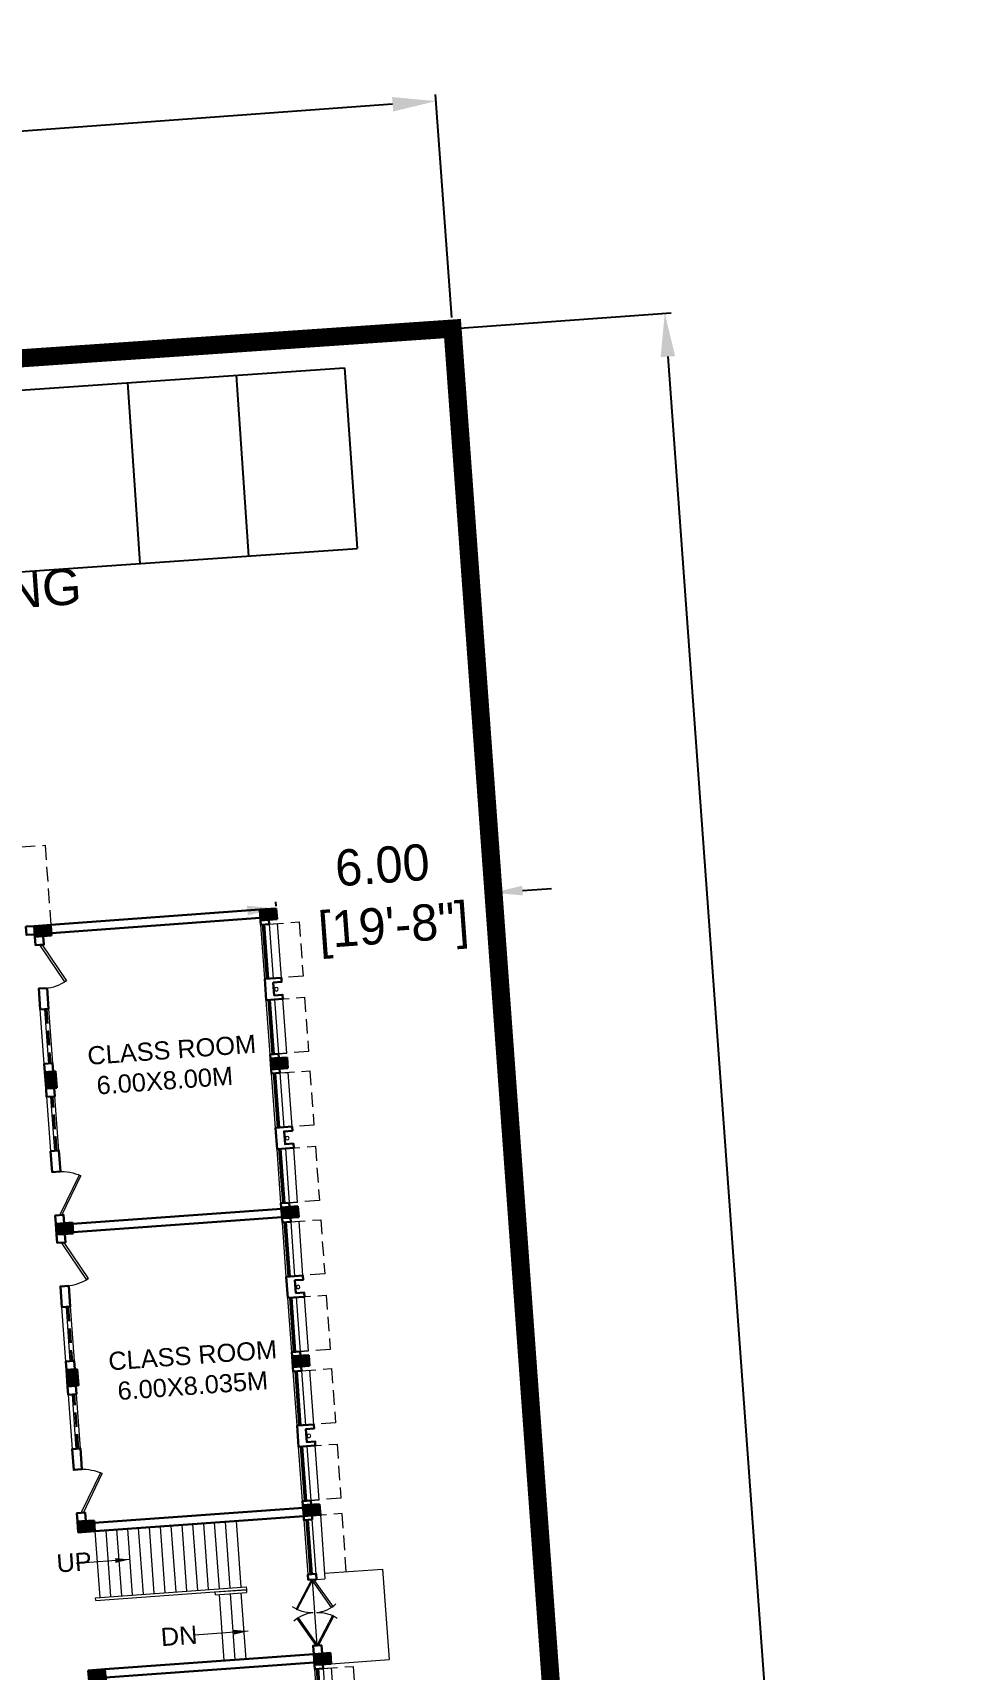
# Model space of a CAD drawing. Extents: x 1465 to 2206, y 779 to 1116.
# Drawn here: x 1642.71 to 1668.38, y 936.85 to 981.96 of the extents above; entities that cross this region are included whole.
import ezdxf

# ---------------------------------------------------------------- set-up
doc = ezdxf.new("R2010")
doc.units = 0
doc.header["$LTSCALE"] = 40
doc.header["$MEASUREMENT"] = 0
doc.header["$PDMODE"] = 32
doc.header["$PDSIZE"] = 0.02
doc.linetypes.add('DASHED', pattern=[0.75, 0.5, -0.25])
doc.layers.get('0').update_dxf_attribs({"linetype": 'CONTINUOUS'})
doc.layers.get('Defpoints').update_dxf_attribs({"linetype": 'CONTINUOUS'})
for name, color, linetype in [('BL', 1, 'CONTINUOUS'), ('Dim', 251, 'CONTINUOUS'), ('Hatch', 251, 'CONTINUOUS'), ('Text', 7, 'CONTINUOUS'), ('title', 244, 'CONTINUOUS')]:
    doc.layers.add(name, color=color, linetype=linetype)
for name, color, linetype, lineweight in [('CLL LEV.', 252, 'CONTINUOUS', 18), ('COLUMN', 251, 'CONTINUOUS', 30), ('Door', 54, 'CONTINUOUS', 15), ('FIXTURE', 13, 'CONTINUOUS', 9), ('PROJECTION', 32, 'DASHED', 13), ('Railing', 22, 'CONTINUOUS', 13), ('Stair', 1, 'CONTINUOUS', 15), ('VENTILATOR', 6, 'DASHED', 13), ('Wall', 7, 'CONTINUOUS', 30), ('Window', 150, 'CONTINUOUS', 13), ('Window-Wall', 7, 'CONTINUOUS', 13)]:
    doc.layers.add(name, color=color, linetype=linetype, lineweight=lineweight)
doc.styles.add('L120', font='simplex.shx', dxfattribs={"height": 3})
doc.styles.get("Standard").update_dxf_attribs({"font": 'txt.shx', "height": 0.03937})
doc.styles.add('Tabrej', font='GOTHIC.TTF')
doc.styles.add('Tabrej.', font='GOTHIC.TTF', dxfattribs={"height": 1})
doc.dimstyles.get("Standard").update_dxf_attribs({"dimtxt": 0.18, "dimasz": 0.18, "dimexe": 0.18, "dimexo": 0.0625, "dimgap": 0.09, "dimtad": 0, "dimtih": 1, "dimtoh": 1, "dimdec": 4, "dimzin": 0, "dimdsep": 46, "dimtxsty": 'Standard', "dimcen": 0.09, "dimadec": 0, "dimazin": 0, "dimtfac": 1, "dimtdec": 4, "dimtofl": 0, "dimtmove": 0, "dimatfit": 3, "dimfxl": 0, "dimtolj": 1, "dimtzin": 0, "dimarcsym": 0})
doc.dimstyles.new('Tabrej', dxfattribs={"dimtxt": 1.8, "dimasz": 1.2, "dimexe": 0.18, "dimexo": 0.0625, "dimgap": 0.09, "dimtad": 0, "dimzin": 0, "dimdsep": 46, "dimtxsty": 'Tabrej', "dimcen": 0.09, "dimclrd": 256, "dimclre": 256, "dimclrt": 7, "dimadec": 0, "dimazin": 0, "dimtfac": 1, "dimtofl": 0, "dimtmove": 0, "dimatfit": 3, "dimfxl": 0, "dimtolj": 1, "dimtzin": 0, "dimlwd": -1, "dimlwe": -1, "dimarcsym": 0})

# ---------------------------------------------------------------- blocks, each defined once
blk = doc.blocks.new('*D27')
at = {"layer": 'Defpoints', "color": 0, "transparency": 16777216}
for p in [(1654.277, 973.808), (1662.352, 862.536), (1668.2, 862.961)]:
    blk.add_point(p, dxfattribs=at)
at = {"layer": 'Dim', "transparency": 16777216}
for p, q in [((1654.339, 973.813), (1660.304, 974.245)), ((1660.212, 973.036), (1663.647, 925.689)), ((1668.113, 864.158), (1664.677, 911.504)), ((1662.414, 862.541), (1668.379, 862.974))]:
    blk.add_line(p, q, dxfattribs=at)
for points in [[(1660.411, 973.05), (1660.012, 973.021), (1660.125, 974.232)], [(1668.312, 864.172), (1667.913, 864.143), (1668.2, 862.961)]]:
    blk.add_solid(points, dxfattribs=at)
at = {"layer": 'Dim', "color": 7, "transparency": 16777216, "insert": (1664.162, 918.597), "char_height": 1.8, "attachment_point": 5, "rotation": 274.1506, "style": 'Tabrej'}
blk.add_mtext("\\A1;111.56 [366']", dxfattribs=at)
blk = doc.blocks.new('*D34')
at = {"layer": 'Defpoints', "color": 0, "transparency": 16777216}
for p in [(1653.822, 980.078), (1654.259, 974.051), (1587.888, 969.235)]:
    blk.add_point(p, dxfattribs=at)
at = {"layer": 'Dim', "transparency": 16777216}
for p, q in [((1652.625, 979.992), (1628.623, 978.25)), ((1654.255, 974.114), (1653.809, 980.258)), ((1588.647, 975.349), (1612.649, 977.091)), ((1587.883, 969.297), (1587.437, 975.441))]:
    blk.add_line(p, q, dxfattribs=at)
for points in [[(1652.611, 980.191), (1652.64, 979.792), (1653.822, 980.078)], [(1588.633, 975.548), (1588.662, 975.149), (1587.45, 975.262)]]:
    blk.add_solid(points, dxfattribs=at)
at = {"layer": 'Dim', "color": 7, "transparency": 16777216, "insert": (1620.636, 977.67), "char_height": 1.8, "attachment_point": 5, "rotation": 4.1506, "style": 'Tabrej'}
blk.add_mtext('\\A1;66.55 [218\'-4"]', dxfattribs=at)
blk = doc.blocks.new('COLUMN 546')
at = {"layer": 'Hatch'}
h = blk.add_hatch(color=0, dxfattribs=at)
h.dxf.hatch_style = 1
h.paths.add_polyline_path([(0, 0), (0.3, 0), (0.3, 0.46), (0, 0.46)])
at = {"layer": 'COLUMN'}
for p, q in [((0.3, 0.46), (0, 0.46)), ((0, 0.46), (0, 0)), ((0.3, 0), (0.3, 0.46)), ((0, 0), (0.3, 0))]:
    blk.add_line(p, q, dxfattribs=at)
blk = doc.blocks.new('Door - Left Hung 36 in.')
blk.add_lwpolyline([(0.8, -1.3), (0, 0), (31.2, 18), (31.9, 16.7)], close=True)
blk.add_arc((0, 0), 36, 0, 37.3101)
blk = doc.blocks.new('VENT 2')
at = {"layer": 'VENTILATOR', "ltscale": 0.02}
for p, q in [((0, 0.182), (1.5, 0.182)), ((0, 0.152), (1.5, 0.152))]:
    blk.add_line(p, q, dxfattribs=at)
at = {"layer": 'Window-Wall'}
for p, q in [((0, 0.23), (1.5, 0.23)), ((0, 0), (0, 0.23)), ((0, 0.115), (1.5, 0.115)), ((1.5, 0), (0, 0)), ((1.5, 0.23), (1.5, 0))]:
    blk.add_line(p, q, dxfattribs=at)
blk = doc.blocks.new('*U14')
for p, q in [((0, 0), (0, -6)), ((40, 0), (40, -6))]:
    blk.add_line(p, q)
blk.add_lwpolyline([(0, 0), (34.6, 20), (35.5, 18.5), (0.9, -1.5)], close=True)
blk.add_arc((0, 0), 40, 0, 30)
blk = doc.blocks.new('DOOR1')
at = {"layer": 'Door', "xscale": 0.0300000000000013, "yscale": 0.0300000000000013, "zscale": 0.0300000000000013}
blk.add_blockref('*U14', (0, 0.18), dxfattribs=at)
blk = doc.blocks.new('class 1')
at = {"layer": 'Wall'}
for points in [[(0.23, 0), (0, 0), (0, -0.23), (0.23, -0.23), (0.23, 0)], [(0.23, -1.43), (0, -1.43), (0, -2.005), (0.23, -2.005), (0.23, -1.43)], [(0.23, -3.505), (0, -3.505), (0, -3.735), (0.23, -3.735), (0.23, -3.505)]]:
    blk.add_lwpolyline(points, dxfattribs=at)
at = {"layer": 'Wall', "rotation": 270}
for name, p in [('DOOR1', (0, -0.23)), ('VENT 2', (0, -2.005))]:
    blk.add_blockref(name, p, dxfattribs=at)
blk = doc.blocks.new('WINDOW 1')
at = {"layer": 'CLL LEV.'}
for p, q in [((0, -0.23), (0, -0.46)), ((1.5, -0.23), (1.5, -0.46)), ((0, -0.46), (1.5, -0.46))]:
    blk.add_line(p, q, dxfattribs=at)
at = {"layer": 'PROJECTION', "ltscale": 0.02}
for p, q in [((0, -1.06), (0, -0.23)), ((1.5, -0.23), (1.5, -1.06)), ((1.5, -1.06), (0, -1.06))]:
    blk.add_line(p, q, dxfattribs=at)
at = {"layer": 'Window'}
for p, q in [((0, -0.051), (1.5, -0.051)), ((0, -0.081), (1.5, -0.081))]:
    blk.add_line(p, q, dxfattribs=at)
at = {"layer": 'Window-Wall'}
for p, q in [((0, 0), (1.5, 0)), ((0, -0.23), (0, 0)), ((1.5, 0), (1.5, -0.23)), ((0, -0.115), (1.5, -0.115)), ((1.5, -0.23), (0, -0.23))]:
    blk.add_line(p, q, dxfattribs=at)
blk = doc.blocks.new('SHAFT2')
at = {"layer": 'FIXTURE'}
blk.add_circle((0.302, 0.307), 0.05, dxfattribs=at)
at = {"layer": 'Wall'}
blk.add_lwpolyline([(0, 0.585), (0.46, 0.585), (0.46, 0.47), (0.23, 0.47), (0.23, 0.115), (0.46, 0.115), (0.46, 0), (0, 0), (0, 0.585)], dxfattribs=at)
blk = doc.blocks.new('*D47')
at = {"layer": 'Defpoints', "color": 0, "transparency": 16777216}
for p in [(1655.405, 958.259), (1655.405, 958.259), (1649.421, 957.824)]:
    blk.add_point(p, dxfattribs=at)
at = {"layer": 'Dim', "transparency": 16777216}
for p, q in [((1655.401, 958.321), (1655.392, 958.438)), ((1656.203, 958.317), (1657.001, 958.374)), ((1648.623, 957.766), (1647.825, 957.709)), ((1649.417, 957.887), (1649.408, 958.004))]:
    blk.add_line(p, q, dxfattribs=at)
for points in [[(1656.194, 958.45), (1656.213, 958.184), (1655.405, 958.259)], [(1648.614, 957.899), (1648.633, 957.634), (1649.421, 957.824)]]:
    blk.add_solid(points, dxfattribs=at)
at = {"layer": 'Dim', "color": 7, "transparency": 16777216, "insert": (1652.413, 958.042), "char_height": 1, "attachment_point": 5, "rotation": 4.1506, "style": 'Tabrej'}
blk.add_mtext('\\A1;6.00\\P [19\'-8"]', dxfattribs=at)
blk = doc.blocks.new('567UYH')
blk.add_line((46.25, -18.37), (46.25, -18.365))
at = {"layer": 'CLL LEV.'}
for p in [(48.43, -16.46), (48.2, -18.226)]:
    blk.add_line(p, (48.43, -18.226), dxfattribs=at)
at = {"layer": 'Door'}
blk.add_line((48.085, -20.045), (48.085, -18.225), dxfattribs=at)
at = {"layer": 'PROJECTION', "ltscale": 0.02}
for p in [(48.2, -16.46), (49.03, -18.075)]:
    blk.add_line(p, (49.03, -16.46), dxfattribs=at)
blk.add_lwpolyline([(38.39, 0), (37.93, 0), (37.93, 2.5), (42.2, 2.5), (42.2, 0), (41.74, 0)], dxfattribs=at)
at = {"layer": 'Railing', "linetype": 'ByBlock', "ltscale": 0.05}
for p, q in [((42.085, -18.29), (46.25, -18.29)), ((42.085, -18.365), (42.085, -18.29)), ((42.085, -18.365), (46.25, -18.365)), ((45.385, -18.445), (45.385, -18.37)), ((45.385, -18.37), (46.25, -18.37)), ((45.385, -18.445), (46.25, -18.445)), ((46.25, -18.29), (46.25, -18.365)), ((46.25, -18.37), (46.25, -18.445))]:
    blk.add_line(p, q, dxfattribs=at)
at = {"layer": 'Stair', "linetype": 'ByBlock', "ltscale": 0.05}
for p, q in [((42.2, -16.46), (42.2, -18.29)), ((42.5, -16.46), (42.5, -18.29)), ((42.8, -16.46), (42.8, -18.29)), ((43.1, -16.46), (43.1, -18.29)), ((43.4, -16.46), (43.4, -18.29)), ((43.7, -16.46), (43.7, -18.29)), ((44, -16.46), (44, -18.29)), ((44.3, -16.46), (44.3, -18.29)), ((44.6, -16.46), (44.6, -18.29)), ((44.9, -16.46), (44.9, -18.29)), ((45.2, -16.46), (45.2, -18.29)), ((45.5, -16.46), (45.5, -18.29)), ((45.8, -16.46), (45.8, -18.29)), ((46.1, -16.46), (46.1, -18.29)), ((45.5, -20.275), (45.5, -18.445)), ((45.8, -20.275), (45.8, -18.445)), ((46.1, -20.275), (46.1, -18.445)), ((48.43, -18.075), (50.03, -18.075)), ((50.03, -18.075), (50.03, -20.575)), ((48.43, -20.575), (50.03, -20.575))]:
    blk.add_line(p, q, dxfattribs=at)
at = {"layer": 'Wall'}
for p, q in [((42.2, 0.3), (47.97, 0.3)), ((42.2, 0.07), (47.97, 0.07)), ((42.2, -7.965), (47.97, -7.965)), ((42.2, -8.195), (47.97, -8.195)), ((42.2, -16.23), (47.97, -16.23)), ((42.2, -16.46), (47.97, -16.46)), ((42.2, -20.275), (47.97, -20.275)), ((42.2, -20.505), (47.97, -20.505))]:
    blk.add_line(p, q, dxfattribs=at)
for points in [[(41.51, 0.3), (41.51, 0.07), (41.74, 0.07), (41.74, 0.3), (41.51, 0.3)], [(48.2, 0), (48.2, -0.115), (47.97, -0.115), (47.97, 0), (48.2, 0)], [(48.2, -3.815), (48.2, -3.7), (47.97, -3.7), (47.97, -3.815), (48.2, -3.815)], [(48.2, -3.7), (48.2, -3.815), (47.97, -3.815), (47.97, -3.7), (48.2, -3.7)], [(48.2, -4.115), (48.2, -4.23), (47.97, -4.23), (47.97, -4.115), (48.2, -4.115)], [(48.2, -7.93), (48.2, -7.815), (47.97, -7.815), (47.97, -7.93), (48.2, -7.93)], [(48.2, -7.815), (48.2, -7.93), (47.97, -7.93), (47.97, -7.815), (48.2, -7.815)], [(48.2, -8.23), (48.2, -8.345), (47.97, -8.345), (47.97, -8.23), (48.2, -8.23)], [(48.2, -12.045), (48.2, -11.93), (47.97, -11.93), (47.97, -12.045), (48.2, -12.045)], [(48.2, -11.93), (48.2, -12.045), (47.97, -12.045), (47.97, -11.93), (48.2, -11.93)], [(48.2, -12.345), (48.2, -12.46), (47.97, -12.46), (47.97, -12.345), (48.2, -12.345)], [(48.2, -16.16), (48.2, -16.045), (47.97, -16.045), (47.97, -16.16), (48.2, -16.16)], [(48.2, -16.045), (48.2, -16.16), (47.97, -16.16), (47.97, -16.045), (48.2, -16.045)], [(48.2, -16.575), (48.2, -16.46), (47.97, -16.46), (47.97, -16.575), (48.2, -16.575)], [(48.2, -18.225), (48.2, -18.075), (47.97, -18.075), (47.97, -18.225), (48.2, -18.225)], [(48.2, -20.275), (48.2, -20.045), (47.97, -20.045), (47.97, -20.275), (48.2, -20.275)], [(48.2, -20.575), (48.2, -20.69), (47.97, -20.69), (47.97, -20.575), (48.2, -20.575)]]:
    blk.add_lwpolyline(points, dxfattribs=at)
at = {"layer": 'Window'}
for p, q in [((48.021, -16.575), (48.021, -18.075)), ((48.051, -16.575), (48.051, -18.075))]:
    blk.add_line(p, q, dxfattribs=at)
at = {"layer": 'Window-Wall'}
for p, q in [((47.97, -16.575), (47.97, -18.075)), ((48.2, -16.575), (47.97, -16.575)), ((48.085, -16.575), (48.085, -18.075)), ((48.2, -18.075), (48.2, -16.575)), ((47.97, -18.075), (48.2, -18.075))]:
    blk.add_line(p, q, dxfattribs=at)
at = {"linetype": 'ByBlock'}
for p in [(41.74, 0), (41.74, -8.23)]:
    blk.add_blockref('class 1', p, dxfattribs=at)
at = {"linetype": 'ByBlock', "xscale": -1, "rotation": 180}
for p in [(41.74, -7.93), (41.74, -16.16)]:
    blk.add_blockref('class 1', p, dxfattribs=at)
at = {"layer": 'CLL LEV.', "rotation": 89.99999999999999}
for p in [(47.97, -1.615), (47.97, -3.7), (47.97, -5.73), (47.97, -7.815), (47.97, -9.845), (47.97, -11.93), (47.97, -13.96), (47.97, -16.045), (47.97, -22.19)]:
    blk.add_blockref('WINDOW 1', p, dxfattribs=at)
at = {"layer": 'Door', "extrusion": (0, 0, -1), "xscale": 0.0252777777711346, "yscale": 0.0252777777711346, "zscale": -0.0252777777770783}
for p, rotation in [((-48.053, -18.225), 271.6719586428226), ((-48.117, -20.045), 91.6719586420574)]:
    blk.add_blockref('Door - Left Hung 36 in.', p, dxfattribs=dict(at, rotation=rotation))
at = {"layer": 'Door', "xscale": 0.0252777777711346, "yscale": 0.0252777777711346, "zscale": 0.0252777777711346}
for p, rotation in [((48.117, -18.226), 271.0643781177837), ((48.053, -20.045), 91.06437811854865)]:
    blk.add_blockref('Door - Left Hung 36 in.', p, dxfattribs=dict(at, rotation=rotation))
at = {"layer": 'Wall', "color": 7, "extrusion": (0, 0, -1), "xscale": -1, "zscale": -1, "rotation": 90}
for p in [(-41.74, 0.3), (-47.97, 0.3), (-47.97, -3.815), (-41.74, -7.93), (-47.97, -7.93), (-47.97, -12.045), (-41.74, -16.16), (-47.97, -16.16), (-41.74, -20.275), (-47.97, -20.275)]:
    blk.add_blockref('COLUMN 546', p, dxfattribs=at)
at = {"layer": 'Wall', "linetype": 'ByBlock', "extrusion": (0, 0, -1), "zscale": -1, "rotation": 180}
for p in [(-47.97, -1.615), (-47.97, -5.73), (-47.97, -9.845), (-47.97, -13.96)]:
    blk.add_blockref('SHAFT2', p, dxfattribs=at)
at = {"layer": 'Wall', "color": 7, "extrusion": (0, 0, -1), "xscale": -1, "zscale": -1}
for p in [(-41.74, -4.195), (-41.74, -12.425)]:
    blk.add_blockref('COLUMN 546', p, dxfattribs=at)
at = {"layer": 'Text', "char_height": 0.5, "attachment_point": 1, "style": 'Tabrej.'}
for s, width, insert in [('{\\fArial|b0|i0|c0|p34;CLASS ROOM\\P 6.00X8.00M}', 19.98968, (42.944, -3.126)), ('{\\fArial|b0|i0|c0|p34;CLASS ROOM\\P 6.00X8.035M}', 19.98968, (42.91, -11.568)), ('{\\fArial|b0|i0|c0|p34;UP}', 1.50962, (41.083, -17.021)), ('{\\fArial|b0|i0|c0|p34;DN}', 1.50962, (43.801, -19.254))]:
    blk.add_mtext_dynamic_manual_height_columns(s, width=width, gutter_width=5, heights=[0], dxfattribs=dict(at, insert=insert))
at = {"layer": 'Dim'}
for points in [[(43.103, -17.305), (41.618, -17.305)], [(46.218, -19.513), (44.733, -19.513)]]:
    blk.add_leader(points, dimstyle='Standard', override={"dimscale": 40, "dimasz": 0.01, "dimgap": 0.09, "dimtad": 0, "dimpost": "'", "dimtxsty": 'L120', "dimarcsym": 1}, dxfattribs=at)

msp = doc.modelspace()

# ---------------------------------------------------------------- linework, layer by layer
at = {"layer": 'BL', "const_width": 0.5}
msp.add_lwpolyline([(1662.3517, 862.5365), (1570.5343, 855.7526), (1567.328, 906.8504), (1575.2224, 907.2767), (1570.4578, 968.3716), (1568.7308, 986.122), (1584.7974, 990.7215), (1587.8878, 969.2348), (1654.2769, 973.808), (1662.3517, 862.5365)], dxfattribs=at)
at = {"layer": 'title'}
for p, q in [((1630.3529, 971.2875), (1651.3032, 972.7307)), ((1651.3032, 972.7307), (1651.6468, 967.7425)), ((1645.3174, 972.3184), (1645.661, 967.3302)), ((1648.3103, 972.5245), (1648.6539, 967.5363)), ((1630.6965, 966.2993), (1651.6468, 967.7425))]:
    msp.add_line(p, q, dxfattribs=at)

# ---------------------------------------------------------------- block references
at = {"layer": 'Window-Wall', "rotation": 4.150590050568498}
msp.add_blockref('567UYH', (1601.1398, 954.0199), dxfattribs=at)

# ---------------------------------------------------------------- texts
at = {"layer": 'Text', "insert": (1637.7404, 966.7846), "char_height": 1, "attachment_point": 1, "rotation": 3.97605, "style": 'Tabrej.'}
msp.add_mtext_dynamic_manual_height_columns('{\\fArial|b0|i0|c0|p34;PARKING}', width=59.940655, gutter_width=5, heights=[0], dxfattribs=at)

# ---------------------------------------------------------------- dimensions: what is measured, and where the dimension line sits
at = {"layer": 'Dim'}
for p1, p2, distance, picture, middle in [((1587.8878, 969.2348), (1654.2593, 974.0513), 6.043, '*D34', (1620.6362, 977.6702)), ((1654.2769, 973.808), (1662.3517, 862.5365), 5.8632, '*D27', (1664.1622, 918.5966))]:
    dim = msp.add_aligned_dim(p1=p1, p2=p2, distance=distance, dimstyle='Tabrej', dxfattribs=at)
    dim.commit()
    dim.dimension.update_dxf_attribs({"geometry": picture, "text_midpoint": middle})
dim = msp.add_aligned_dim(p1=(1649.4211, 957.8244), p2=(1655.4053, 958.2587), distance=0, text='<>\\P[]', dimstyle='Tabrej', override={"dimtxt": 1, "dimasz": 0.8}, dxfattribs=at)
dim.commit()
dim.dimension.update_dxf_attribs({"geometry": '*D47', "text_midpoint": (1652.4132, 958.0415)})

doc.saveas('drawing.dxf')
